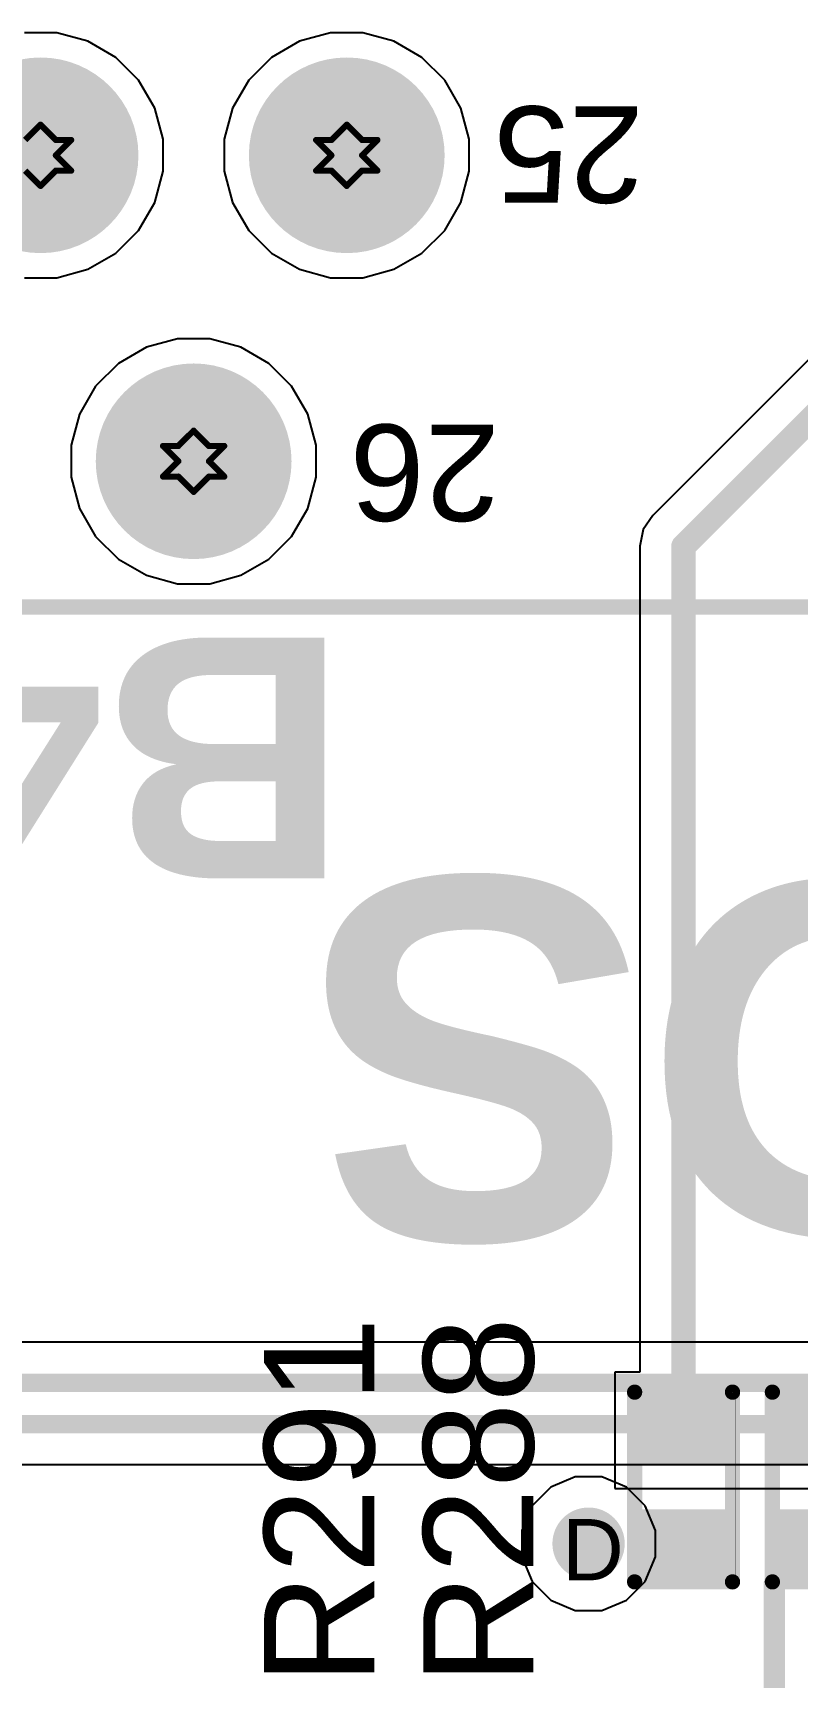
# Model space of a CAD drawing. Header units: inches. Extents: x -11 to 5428, y 0 to 5423.
# Drawn here: x 59.93 to 66.27, y 83.33 to 96.98 of the extents above; entities that cross this region are included whole.
import ezdxf

# ---------------------------------------------------------------- set-up
doc = ezdxf.new("R2010")
doc.units = ezdxf.units.IN
for name, color, linetype in [('Bottom Layer', 5, 'Continuous'), ('Bottom Solder', 6, 'Continuous'), ('Drill Drawing', 1, 'Continuous'), ('GND', 16, 'Continuous'), ('Multi-Layer', 9, 'Continuous'), ('Pad Holes', 156, 'Continuous'), ('PWR', 76, 'Continuous'), ('Top Layer', 1, 'Continuous'), ('Top Overlay', 2, 'Continuous'), ('Top Paste', 8, 'Continuous'), ('Top Solder', 216, 'Continuous'), ('Via Holes', 16, 'Continuous')]:
    doc.layers.add(name, color=color, linetype=linetype)
doc.styles.add('Arial', font='', dxfattribs={"height": 0.2})
doc.styles.add('Arial_Bold', font='', dxfattribs={"height": 0.2})
doc.styles.get('Arial').set_extended_font_data('Arial')
doc.styles.get('Arial_Bold').set_extended_font_data('Arial', bold=True)

# ---------------------------------------------------------------- blocks, each defined once
blk = doc.blocks.new('R___0402_206')
at = {"layer": 'Top Layer'}
for points in [[(-0.698, -0.318), (-0.698, 0.317), (-0.241, 0.317), (-0.241, -0.318)], [(0.241, -0.318), (0.241, 0.317), (0.699, 0.317), (0.699, -0.318)]]:
    blk.add_hatch(color=1, dxfattribs=at).paths.add_polyline_path(points)
at = {"layer": 'Top Paste'}
for points in [[(-0.698, -0.318), (-0.698, 0.317), (-0.241, 0.317), (-0.241, -0.318)], [(0.241, -0.318), (0.241, 0.317), (0.699, 0.317), (0.699, -0.318)]]:
    blk.add_hatch(color=8, dxfattribs=at).paths.add_polyline_path(points)
at = {"layer": 'Top Solder'}
for points in [[(-0.753, -0.373), (-0.753, 0.372), (-0.186, 0.372), (-0.186, -0.373)], [(0.186, -0.373), (0.186, 0.372), (0.754, 0.372), (0.754, -0.373)]]:
    blk.add_hatch(color=216, dxfattribs=at).paths.add_polyline_path(points)
at = {"layer": 'Top Overlay'}
for points in [[(-0.787, 0.406, 0.127, 0.127, 0), (0.787, 0.406, 0.127, 0.127, 0)], [(-0.787, 0.406, 0.127, 0.127, 0), (-0.787, -0.406, 0.127, 0.127, 0)], [(0.787, 0.406, 0.127, 0.127, 0), (0.787, -0.406, 0.127, 0.127, 0)], [(-0.787, -0.406, 0.127, 0.127, 0), (0.787, -0.406, 0.127, 0.127, 0)], [(-0.813, -0.432, 0.00323, 0.00323, 0), (0.813, -0.432, 0.00323, 0.00323, 0)]]:
    blk.add_lwpolyline(points, format="xyseb", dxfattribs=at)
for points in [[(-0.819, 0.406, 0.0635, 0.0635, 1), (-0.756, 0.406, 0.0635, 0.0635, 1)], [(-0.819, 0.406, 0.0635, 0.0635, 1), (-0.756, 0.406, 0.0635, 0.0635, 1)], [(0.756, 0.406, 0.0635, 0.0635, 1), (0.819, 0.406, 0.0635, 0.0635, 1)], [(0.756, 0.406, 0.0635, 0.0635, 1), (0.819, 0.406, 0.0635, 0.0635, 1)], [(-0.819, -0.406, 0.0635, 0.0635, 1), (-0.756, -0.406, 0.0635, 0.0635, 1)], [(-0.819, -0.406, 0.0635, 0.0635, 1), (-0.756, -0.406, 0.0635, 0.0635, 1)], [(0.756, -0.406, 0.0635, 0.0635, 1), (0.819, -0.406, 0.0635, 0.0635, 1)], [(0.756, -0.406, 0.0635, 0.0635, 1), (0.819, -0.406, 0.0635, 0.0635, 1)], [(-0.814, -0.432, 0.00161, 0.00161, 1), (-0.812, -0.432, 0.00161, 0.00161, 1)], [(0.812, -0.432, 0.00161, 0.00161, 1), (0.814, -0.432, 0.00161, 0.00161, 1)]]:
    blk.add_lwpolyline(points, format="xyseb", close=True, dxfattribs=at)
blk = doc.blocks.new('R___0402_208')
at = {"layer": 'Top Layer'}
for points in [[(-0.698, -0.318), (-0.698, 0.317), (-0.241, 0.317), (-0.241, -0.318)], [(0.241, -0.318), (0.241, 0.317), (0.699, 0.317), (0.699, -0.318)]]:
    blk.add_hatch(color=1, dxfattribs=at).paths.add_polyline_path(points)
at = {"layer": 'Top Paste'}
for points in [[(-0.698, -0.318), (-0.698, 0.317), (-0.241, 0.317), (-0.241, -0.318)], [(0.241, -0.318), (0.241, 0.317), (0.699, 0.317), (0.699, -0.318)]]:
    blk.add_hatch(color=8, dxfattribs=at).paths.add_polyline_path(points)
at = {"layer": 'Top Solder'}
for points in [[(-0.753, -0.373), (-0.753, 0.372), (-0.186, 0.372), (-0.186, -0.373)], [(0.186, -0.373), (0.186, 0.372), (0.754, 0.372), (0.754, -0.373)]]:
    blk.add_hatch(color=216, dxfattribs=at).paths.add_polyline_path(points)
at = {"layer": 'Top Overlay'}
for points in [[(-0.787, 0.406, 0.127, 0.127, 0), (0.787, 0.406, 0.127, 0.127, 0)], [(-0.787, 0.406, 0.127, 0.127, 0), (-0.787, -0.406, 0.127, 0.127, 0)], [(0.787, 0.406, 0.127, 0.127, 0), (0.787, -0.406, 0.127, 0.127, 0)], [(-0.787, -0.406, 0.127, 0.127, 0), (0.787, -0.406, 0.127, 0.127, 0)], [(-0.813, -0.432, 0.00323, 0.00323, 0), (0.813, -0.432, 0.00323, 0.00323, 0)]]:
    blk.add_lwpolyline(points, format="xyseb", dxfattribs=at)
for points in [[(-0.819, 0.406, 0.0635, 0.0635, 1), (-0.756, 0.406, 0.0635, 0.0635, 1)], [(-0.819, 0.406, 0.0635, 0.0635, 1), (-0.756, 0.406, 0.0635, 0.0635, 1)], [(0.756, 0.406, 0.0635, 0.0635, 1), (0.819, 0.406, 0.0635, 0.0635, 1)], [(0.756, 0.406, 0.0635, 0.0635, 1), (0.819, 0.406, 0.0635, 0.0635, 1)], [(-0.819, -0.406, 0.0635, 0.0635, 1), (-0.756, -0.406, 0.0635, 0.0635, 1)], [(-0.819, -0.406, 0.0635, 0.0635, 1), (-0.756, -0.406, 0.0635, 0.0635, 1)], [(0.756, -0.406, 0.0635, 0.0635, 1), (0.819, -0.406, 0.0635, 0.0635, 1)], [(0.756, -0.406, 0.0635, 0.0635, 1), (0.819, -0.406, 0.0635, 0.0635, 1)], [(-0.814, -0.432, 0.00161, 0.00161, 1), (-0.812, -0.432, 0.00161, 0.00161, 1)], [(0.812, -0.432, 0.00161, 0.00161, 1), (0.814, -0.432, 0.00161, 0.00161, 1)]]:
    blk.add_lwpolyline(points, format="xyseb", close=True, dxfattribs=at)
blk = doc.blocks.new('X14CBIWB1DY1027_210')
at = {"layer": 'Bottom Layer'}
h = blk.add_hatch(color=5, dxfattribs=at)
edge = h.paths.add_edge_path()
edge.add_arc((17.78, 4.445), 0.762, 0, 360)
h = blk.add_hatch(color=5, dxfattribs=at)
edge = h.paths.add_edge_path()
edge.add_arc((16.51, 1.905), 0.762, 0, 360)
h = blk.add_hatch(color=5, dxfattribs=at)
edge = h.paths.add_edge_path()
edge.add_arc((19.05, 1.905), 0.762, 0, 360)
at = {"layer": 'Bottom Solder'}
h = blk.add_hatch(color=6, dxfattribs=at)
edge = h.paths.add_edge_path()
edge.add_arc((17.78, 4.445), 0.812, 0, 360)
h = blk.add_hatch(color=6, dxfattribs=at)
edge = h.paths.add_edge_path()
edge.add_arc((16.51, 1.905), 0.812, 0, 360)
h = blk.add_hatch(color=6, dxfattribs=at)
edge = h.paths.add_edge_path()
edge.add_arc((19.05, 1.905), 0.812, 0, 360)
at = {"layer": 'GND'}
h = blk.add_hatch(color=16, dxfattribs=at)
edge = h.paths.add_edge_path()
edge.add_arc((17.78, 4.445), 0.762, 0, 360)
h = blk.add_hatch(color=16, dxfattribs=at)
edge = h.paths.add_edge_path()
edge.add_arc((16.51, 1.905), 0.762, 0, 360)
h = blk.add_hatch(color=16, dxfattribs=at)
edge = h.paths.add_edge_path()
edge.add_arc((19.05, 1.905), 0.762, 0, 360)
at = {"layer": 'Multi-Layer'}
h = blk.add_hatch(color=9, dxfattribs=at)
edge = h.paths.add_edge_path()
edge.add_arc((17.78, 4.445), 0.762, 0, 360)
h = blk.add_hatch(color=9, dxfattribs=at)
edge = h.paths.add_edge_path()
edge.add_arc((16.51, 1.905), 0.762, 0, 360)
h = blk.add_hatch(color=9, dxfattribs=at)
edge = h.paths.add_edge_path()
edge.add_arc((19.05, 1.905), 0.762, 0, 360)
at = {"layer": 'Pad Holes'}
h = blk.add_hatch(color=7, dxfattribs=at)
edge = h.paths.add_edge_path()
edge.add_arc((17.78, 4.445), 0.475, 0, 360)
h = blk.add_hatch(color=7, dxfattribs=at)
edge = h.paths.add_edge_path()
edge.add_arc((16.51, 1.905), 0.475, 0, 360)
h = blk.add_hatch(color=7, dxfattribs=at)
edge = h.paths.add_edge_path()
edge.add_arc((19.05, 1.905), 0.475, 0, 360)
at = {"layer": 'PWR'}
h = blk.add_hatch(color=76, dxfattribs=at)
edge = h.paths.add_edge_path()
edge.add_arc((17.78, 4.445), 0.762, 0, 360)
h = blk.add_hatch(color=76, dxfattribs=at)
edge = h.paths.add_edge_path()
edge.add_arc((16.51, 1.905), 0.762, 0, 360)
h = blk.add_hatch(color=76, dxfattribs=at)
edge = h.paths.add_edge_path()
edge.add_arc((19.05, 1.905), 0.762, 0, 360)
at = {"layer": 'Top Layer'}
h = blk.add_hatch(color=1, dxfattribs=at)
edge = h.paths.add_edge_path()
edge.add_arc((17.78, 4.445), 0.762, 0, 360)
h = blk.add_hatch(color=1, dxfattribs=at)
edge = h.paths.add_edge_path()
edge.add_arc((16.51, 1.905), 0.762, 0, 360)
h = blk.add_hatch(color=1, dxfattribs=at)
edge = h.paths.add_edge_path()
edge.add_arc((19.05, 1.905), 0.762, 0, 360)
at = {"layer": 'Top Solder'}
h = blk.add_hatch(color=216, dxfattribs=at)
edge = h.paths.add_edge_path()
edge.add_arc((17.78, 4.445), 0.812, 0, 360)
h = blk.add_hatch(color=216, dxfattribs=at)
edge = h.paths.add_edge_path()
edge.add_arc((16.51, 1.905), 0.812, 0, 360)
h = blk.add_hatch(color=216, dxfattribs=at)
edge = h.paths.add_edge_path()
edge.add_arc((19.05, 1.905), 0.812, 0, 360)
at = {"layer": 'Top Overlay'}
blk.add_lwpolyline([(29.25, 5.655, 0.127, 0.127, 0), (-29.25, 5.655, 0.127, 0.127, 0)], format="xyseb", dxfattribs=at)
at = {"layer": 'Top Overlay', "style": 'Arial'}
for s, p in [('26', (15.24, 4.14)), ('25', (14.046, 1.499))]:
    blk.add_text(s, height=0.8, dxfattribs=at).set_placement(p)

msp = doc.modelspace()

# ---------------------------------------------------------------- hatches: boundary and pattern name
at = {"layer": 'Bottom Layer'}
h = msp.add_hatch(color=5, dxfattribs=at)
edge = h.paths.add_edge_path()
edge.add_arc((64.541, 84.434), 0.3, 0, 360)
at = {"layer": 'GND'}
h = msp.add_hatch(color=16, dxfattribs=at)
edge = h.paths.add_edge_path()
edge.add_arc((64.541, 84.434), 0.3, 0, 360)
at = {"layer": 'PWR'}
h = msp.add_hatch(color=76, dxfattribs=at)
edge = h.paths.add_edge_path()
edge.add_arc((64.541, 84.434), 0.3, 0, 360)
at = {"layer": 'Top Layer'}
h = msp.add_hatch(color=1, dxfattribs=at)
edge = h.paths.add_edge_path()
edge.add_arc((64.541, 84.434), 0.3, 0, 360)
at = {"layer": 'Via Holes'}
h = msp.add_hatch(color=7, dxfattribs=at)
edge = h.paths.add_edge_path()
edge.add_arc((64.541, 84.434), 0.15, 0, 360)

# ---------------------------------------------------------------- linework, layer by layer
at = {"layer": 'Bottom Layer'}
for p, q in [((60.129, 96.975), (59.861, 96.975)), ((60.387, 96.906), (60.129, 96.975)), ((62.401, 96.975), (62.143, 96.906)), ((62.669, 96.975), (62.401, 96.975)), ((62.927, 96.906), (62.669, 96.975)), ((60.619, 96.772), (60.387, 96.906)), ((62.143, 96.906), (61.911, 96.772)), ((63.159, 96.772), (62.927, 96.906)), ((60.808, 96.583), (60.619, 96.772)), ((61.911, 96.772), (61.722, 96.583)), ((63.348, 96.583), (63.159, 96.772)), ((60.942, 96.351), (60.808, 96.583)), ((61.722, 96.583), (61.588, 96.351)), ((63.482, 96.351), (63.348, 96.583)), ((61.011, 96.093), (60.942, 96.351)), ((61.588, 96.351), (61.519, 96.093)), ((63.551, 96.093), (63.482, 96.351)), ((61.011, 95.826), (61.011, 96.093)), ((61.519, 96.093), (61.519, 95.826)), ((63.551, 95.826), (63.551, 96.093)), ((60.942, 95.567), (61.011, 95.826)), ((61.519, 95.826), (61.588, 95.567)), ((63.482, 95.567), (63.551, 95.826)), ((60.808, 95.335), (60.942, 95.567)), ((61.588, 95.567), (61.722, 95.335)), ((63.348, 95.335), (63.482, 95.567)), ((60.619, 95.146), (60.808, 95.335)), ((61.722, 95.335), (61.911, 95.146)), ((63.159, 95.146), (63.348, 95.335)), ((60.387, 95.013), (60.619, 95.146)), ((61.911, 95.146), (62.143, 95.013)), ((62.927, 95.013), (63.159, 95.146)), ((60.129, 94.943), (60.387, 95.013)), ((62.143, 95.013), (62.401, 94.943)), ((62.669, 94.943), (62.927, 95.013)), ((59.861, 94.943), (60.129, 94.943)), ((62.401, 94.943), (62.669, 94.943)), ((60.873, 94.366), (60.641, 94.232)), ((61.131, 94.435), (60.873, 94.366)), ((61.399, 94.435), (61.131, 94.435)), ((61.657, 94.366), (61.399, 94.435)), ((61.889, 94.232), (61.657, 94.366)), ((60.641, 94.232), (60.452, 94.043)), ((62.078, 94.043), (61.889, 94.232)), ((60.452, 94.043), (60.318, 93.811)), ((62.212, 93.811), (62.078, 94.043)), ((60.318, 93.811), (60.249, 93.553)), ((62.281, 93.553), (62.212, 93.811)), ((60.249, 93.553), (60.249, 93.286)), ((62.281, 93.286), (62.281, 93.553)), ((60.249, 93.286), (60.318, 93.027)), ((62.212, 93.027), (62.281, 93.286)), ((60.318, 93.027), (60.452, 92.795)), ((62.078, 92.795), (62.212, 93.027)), ((60.452, 92.795), (60.641, 92.606)), ((61.889, 92.606), (62.078, 92.795)), ((60.641, 92.606), (60.873, 92.473)), ((61.657, 92.473), (61.889, 92.606)), ((60.873, 92.473), (61.131, 92.403)), ((61.399, 92.403), (61.657, 92.473)), ((61.131, 92.403), (61.399, 92.403)), ((70.679, 86.106), (57.817, 86.106)), ((57.817, 85.09), (70.679, 85.09))]:
    msp.add_line(p, q, dxfattribs=at)
for points in [[(57.576, 85.769, 0.152, 0.152, 0), (70.92, 85.769, 0.152, 0.152, 0)], [(57.576, 85.427, 0.152, 0.152, 0), (70.92, 85.427, 0.152, 0.152, 0)]]:
    msp.add_lwpolyline(points, format="xyseb", dxfattribs=at)
at = {"layer": 'Drill Drawing'}
for points in [[(59.868, 96.086, 0.0508, 0.0508, 0), (59.995, 96.213, 0.0508, 0.0508, 0)], [(59.995, 96.213, 0.0508, 0.0508, 0), (60.122, 96.086, 0.0508, 0.0508, 0)], [(62.408, 96.086, 0.0508, 0.0508, 0), (62.535, 96.213, 0.0508, 0.0508, 0)], [(62.535, 96.213, 0.0508, 0.0508, 0), (62.662, 96.086, 0.0508, 0.0508, 0)], [(60.122, 96.086, 0.0508, 0.0508, 0), (60.249, 96.086, 0.0508, 0.0508, 0)], [(60.122, 95.959, 0.0508, 0.0508, 0), (60.249, 96.086, 0.0508, 0.0508, 0)], [(62.281, 96.086, 0.0508, 0.0508, 0), (62.408, 95.959, 0.0508, 0.0508, 0)], [(62.281, 96.086, 0.0508, 0.0508, 0), (62.408, 96.086, 0.0508, 0.0508, 0)], [(62.662, 96.086, 0.0508, 0.0508, 0), (62.789, 96.086, 0.0508, 0.0508, 0)], [(62.662, 95.959, 0.0508, 0.0508, 0), (62.789, 96.086, 0.0508, 0.0508, 0)], [(60.122, 95.959, 0.0508, 0.0508, 0), (60.249, 95.832, 0.0508, 0.0508, 0)], [(62.281, 95.832, 0.0508, 0.0508, 0), (62.408, 95.959, 0.0508, 0.0508, 0)], [(62.662, 95.959, 0.0508, 0.0508, 0), (62.789, 95.832, 0.0508, 0.0508, 0)], [(59.868, 95.832, 0.0508, 0.0508, 0), (59.995, 95.705, 0.0508, 0.0508, 0)], [(59.995, 95.705, 0.0508, 0.0508, 0), (60.122, 95.832, 0.0508, 0.0508, 0)], [(60.122, 95.832, 0.0508, 0.0508, 0), (60.249, 95.832, 0.0508, 0.0508, 0)], [(62.281, 95.832, 0.0508, 0.0508, 0), (62.408, 95.832, 0.0508, 0.0508, 0)], [(62.408, 95.832, 0.0508, 0.0508, 0), (62.535, 95.705, 0.0508, 0.0508, 0)], [(62.535, 95.705, 0.0508, 0.0508, 0), (62.662, 95.832, 0.0508, 0.0508, 0)], [(62.662, 95.832, 0.0508, 0.0508, 0), (62.789, 95.832, 0.0508, 0.0508, 0)], [(61.138, 93.546, 0.0508, 0.0508, 0), (61.265, 93.673, 0.0508, 0.0508, 0)], [(61.265, 93.673, 0.0508, 0.0508, 0), (61.392, 93.546, 0.0508, 0.0508, 0)], [(61.011, 93.546, 0.0508, 0.0508, 0), (61.138, 93.419, 0.0508, 0.0508, 0)], [(61.011, 93.546, 0.0508, 0.0508, 0), (61.138, 93.546, 0.0508, 0.0508, 0)], [(61.392, 93.546, 0.0508, 0.0508, 0), (61.519, 93.546, 0.0508, 0.0508, 0)], [(61.392, 93.419, 0.0508, 0.0508, 0), (61.519, 93.546, 0.0508, 0.0508, 0)], [(61.011, 93.292, 0.0508, 0.0508, 0), (61.138, 93.419, 0.0508, 0.0508, 0)], [(61.392, 93.419, 0.0508, 0.0508, 0), (61.519, 93.292, 0.0508, 0.0508, 0)], [(61.011, 93.292, 0.0508, 0.0508, 0), (61.138, 93.292, 0.0508, 0.0508, 0)], [(61.138, 93.292, 0.0508, 0.0508, 0), (61.265, 93.165, 0.0508, 0.0508, 0)], [(61.265, 93.165, 0.0508, 0.0508, 0), (61.392, 93.292, 0.0508, 0.0508, 0)], [(61.392, 93.292, 0.0508, 0.0508, 0), (61.519, 93.292, 0.0508, 0.0508, 0)]]:
    msp.add_lwpolyline(points, format="xyseb", dxfattribs=at)
for points in [[(59.982, 96.213, 0.0254, 0.0254, 1), (60.008, 96.213, 0.0254, 0.0254, 1)], [(59.982, 96.213, 0.0254, 0.0254, 1), (60.008, 96.213, 0.0254, 0.0254, 1)], [(62.522, 96.213, 0.0254, 0.0254, 1), (62.548, 96.213, 0.0254, 0.0254, 1)], [(62.522, 96.213, 0.0254, 0.0254, 1), (62.548, 96.213, 0.0254, 0.0254, 1)], [(60.109, 96.086, 0.0254, 0.0254, 1), (60.135, 96.086, 0.0254, 0.0254, 1)], [(60.109, 96.086, 0.0254, 0.0254, 1), (60.135, 96.086, 0.0254, 0.0254, 1)], [(60.236, 96.086, 0.0254, 0.0254, 1), (60.262, 96.086, 0.0254, 0.0254, 1)], [(60.236, 96.086, 0.0254, 0.0254, 1), (60.262, 96.086, 0.0254, 0.0254, 1)], [(62.268, 96.086, 0.0254, 0.0254, 1), (62.294, 96.086, 0.0254, 0.0254, 1)], [(62.268, 96.086, 0.0254, 0.0254, 1), (62.294, 96.086, 0.0254, 0.0254, 1)], [(62.395, 96.086, 0.0254, 0.0254, 1), (62.421, 96.086, 0.0254, 0.0254, 1)], [(62.395, 96.086, 0.0254, 0.0254, 1), (62.421, 96.086, 0.0254, 0.0254, 1)], [(62.649, 96.086, 0.0254, 0.0254, 1), (62.675, 96.086, 0.0254, 0.0254, 1)], [(62.649, 96.086, 0.0254, 0.0254, 1), (62.675, 96.086, 0.0254, 0.0254, 1)], [(62.776, 96.086, 0.0254, 0.0254, 1), (62.802, 96.086, 0.0254, 0.0254, 1)], [(62.776, 96.086, 0.0254, 0.0254, 1), (62.802, 96.086, 0.0254, 0.0254, 1)], [(60.109, 95.959, 0.0254, 0.0254, 1), (60.135, 95.959, 0.0254, 0.0254, 1)], [(60.109, 95.959, 0.0254, 0.0254, 1), (60.135, 95.959, 0.0254, 0.0254, 1)], [(62.395, 95.959, 0.0254, 0.0254, 1), (62.421, 95.959, 0.0254, 0.0254, 1)], [(62.395, 95.959, 0.0254, 0.0254, 1), (62.421, 95.959, 0.0254, 0.0254, 1)], [(62.649, 95.959, 0.0254, 0.0254, 1), (62.675, 95.959, 0.0254, 0.0254, 1)], [(62.649, 95.959, 0.0254, 0.0254, 1), (62.675, 95.959, 0.0254, 0.0254, 1)], [(60.109, 95.832, 0.0254, 0.0254, 1), (60.135, 95.832, 0.0254, 0.0254, 1)], [(60.109, 95.832, 0.0254, 0.0254, 1), (60.135, 95.832, 0.0254, 0.0254, 1)], [(60.236, 95.832, 0.0254, 0.0254, 1), (60.262, 95.832, 0.0254, 0.0254, 1)], [(60.236, 95.832, 0.0254, 0.0254, 1), (60.262, 95.832, 0.0254, 0.0254, 1)], [(62.268, 95.832, 0.0254, 0.0254, 1), (62.294, 95.832, 0.0254, 0.0254, 1)], [(62.268, 95.832, 0.0254, 0.0254, 1), (62.294, 95.832, 0.0254, 0.0254, 1)], [(62.395, 95.832, 0.0254, 0.0254, 1), (62.421, 95.832, 0.0254, 0.0254, 1)], [(62.395, 95.832, 0.0254, 0.0254, 1), (62.421, 95.832, 0.0254, 0.0254, 1)], [(62.649, 95.832, 0.0254, 0.0254, 1), (62.675, 95.832, 0.0254, 0.0254, 1)], [(62.649, 95.832, 0.0254, 0.0254, 1), (62.675, 95.832, 0.0254, 0.0254, 1)], [(62.776, 95.832, 0.0254, 0.0254, 1), (62.802, 95.832, 0.0254, 0.0254, 1)], [(62.776, 95.832, 0.0254, 0.0254, 1), (62.802, 95.832, 0.0254, 0.0254, 1)], [(59.982, 95.705, 0.0254, 0.0254, 1), (60.008, 95.705, 0.0254, 0.0254, 1)], [(59.982, 95.705, 0.0254, 0.0254, 1), (60.008, 95.705, 0.0254, 0.0254, 1)], [(62.522, 95.705, 0.0254, 0.0254, 1), (62.548, 95.705, 0.0254, 0.0254, 1)], [(62.522, 95.705, 0.0254, 0.0254, 1), (62.548, 95.705, 0.0254, 0.0254, 1)], [(61.252, 93.673, 0.0254, 0.0254, 1), (61.278, 93.673, 0.0254, 0.0254, 1)], [(61.252, 93.673, 0.0254, 0.0254, 1), (61.278, 93.673, 0.0254, 0.0254, 1)], [(60.998, 93.546, 0.0254, 0.0254, 1), (61.024, 93.546, 0.0254, 0.0254, 1)], [(60.998, 93.546, 0.0254, 0.0254, 1), (61.024, 93.546, 0.0254, 0.0254, 1)], [(61.125, 93.546, 0.0254, 0.0254, 1), (61.151, 93.546, 0.0254, 0.0254, 1)], [(61.125, 93.546, 0.0254, 0.0254, 1), (61.151, 93.546, 0.0254, 0.0254, 1)], [(61.379, 93.546, 0.0254, 0.0254, 1), (61.405, 93.546, 0.0254, 0.0254, 1)], [(61.379, 93.546, 0.0254, 0.0254, 1), (61.405, 93.546, 0.0254, 0.0254, 1)], [(61.506, 93.546, 0.0254, 0.0254, 1), (61.532, 93.546, 0.0254, 0.0254, 1)], [(61.506, 93.546, 0.0254, 0.0254, 1), (61.532, 93.546, 0.0254, 0.0254, 1)], [(61.125, 93.419, 0.0254, 0.0254, 1), (61.151, 93.419, 0.0254, 0.0254, 1)], [(61.125, 93.419, 0.0254, 0.0254, 1), (61.151, 93.419, 0.0254, 0.0254, 1)], [(61.379, 93.419, 0.0254, 0.0254, 1), (61.405, 93.419, 0.0254, 0.0254, 1)], [(61.379, 93.419, 0.0254, 0.0254, 1), (61.405, 93.419, 0.0254, 0.0254, 1)], [(60.998, 93.292, 0.0254, 0.0254, 1), (61.024, 93.292, 0.0254, 0.0254, 1)], [(60.998, 93.292, 0.0254, 0.0254, 1), (61.024, 93.292, 0.0254, 0.0254, 1)], [(61.125, 93.292, 0.0254, 0.0254, 1), (61.151, 93.292, 0.0254, 0.0254, 1)], [(61.125, 93.292, 0.0254, 0.0254, 1), (61.151, 93.292, 0.0254, 0.0254, 1)], [(61.379, 93.292, 0.0254, 0.0254, 1), (61.405, 93.292, 0.0254, 0.0254, 1)], [(61.379, 93.292, 0.0254, 0.0254, 1), (61.405, 93.292, 0.0254, 0.0254, 1)], [(61.506, 93.292, 0.0254, 0.0254, 1), (61.532, 93.292, 0.0254, 0.0254, 1)], [(61.506, 93.292, 0.0254, 0.0254, 1), (61.532, 93.292, 0.0254, 0.0254, 1)], [(61.252, 93.165, 0.0254, 0.0254, 1), (61.278, 93.165, 0.0254, 0.0254, 1)], [(61.252, 93.165, 0.0254, 0.0254, 1), (61.278, 93.165, 0.0254, 0.0254, 1)]]:
    msp.add_lwpolyline(points, format="xyseb", close=True, dxfattribs=at)
at = {"layer": 'GND'}
for p, q in [((60.129, 96.975), (59.861, 96.975)), ((60.387, 96.906), (60.129, 96.975)), ((62.401, 96.975), (62.143, 96.906)), ((62.669, 96.975), (62.401, 96.975)), ((62.927, 96.906), (62.669, 96.975)), ((60.619, 96.772), (60.387, 96.906)), ((62.143, 96.906), (61.911, 96.772)), ((63.159, 96.772), (62.927, 96.906)), ((60.808, 96.583), (60.619, 96.772)), ((61.911, 96.772), (61.722, 96.583)), ((63.348, 96.583), (63.159, 96.772)), ((60.942, 96.351), (60.808, 96.583)), ((61.722, 96.583), (61.588, 96.351)), ((63.482, 96.351), (63.348, 96.583)), ((61.011, 96.093), (60.942, 96.351)), ((61.588, 96.351), (61.519, 96.093)), ((63.551, 96.093), (63.482, 96.351)), ((61.011, 95.826), (61.011, 96.093)), ((61.519, 96.093), (61.519, 95.826)), ((63.551, 95.826), (63.551, 96.093)), ((60.942, 95.567), (61.011, 95.826)), ((61.519, 95.826), (61.588, 95.567)), ((63.482, 95.567), (63.551, 95.826)), ((60.808, 95.335), (60.942, 95.567)), ((61.588, 95.567), (61.722, 95.335)), ((63.348, 95.335), (63.482, 95.567)), ((60.619, 95.146), (60.808, 95.335)), ((61.722, 95.335), (61.911, 95.146)), ((63.159, 95.146), (63.348, 95.335)), ((60.387, 95.013), (60.619, 95.146)), ((61.911, 95.146), (62.143, 95.013)), ((62.927, 95.013), (63.159, 95.146)), ((60.129, 94.943), (60.387, 95.013)), ((62.143, 95.013), (62.401, 94.943)), ((62.669, 94.943), (62.927, 95.013)), ((59.861, 94.943), (60.129, 94.943)), ((62.401, 94.943), (62.669, 94.943)), ((60.873, 94.366), (60.641, 94.232)), ((61.131, 94.435), (60.873, 94.366)), ((61.399, 94.435), (61.131, 94.435)), ((61.657, 94.366), (61.399, 94.435)), ((61.889, 94.232), (61.657, 94.366)), ((60.641, 94.232), (60.452, 94.043)), ((62.078, 94.043), (61.889, 94.232)), ((60.452, 94.043), (60.318, 93.811)), ((62.212, 93.811), (62.078, 94.043)), ((60.318, 93.811), (60.249, 93.553)), ((62.281, 93.553), (62.212, 93.811)), ((60.249, 93.553), (60.249, 93.286)), ((62.281, 93.286), (62.281, 93.553)), ((60.249, 93.286), (60.318, 93.027)), ((62.212, 93.027), (62.281, 93.286)), ((60.318, 93.027), (60.452, 92.795)), ((62.078, 92.795), (62.212, 93.027)), ((60.452, 92.795), (60.641, 92.606)), ((61.889, 92.606), (62.078, 92.795)), ((60.641, 92.606), (60.873, 92.473)), ((61.657, 92.473), (61.889, 92.606)), ((60.873, 92.473), (61.131, 92.403)), ((61.399, 92.403), (61.657, 92.473)), ((61.131, 92.403), (61.399, 92.403))]:
    msp.add_line(p, q, dxfattribs=at)
at = {"layer": 'PWR'}
for p, q in [((60.129, 96.975), (59.861, 96.975)), ((60.387, 96.906), (60.129, 96.975)), ((62.401, 96.975), (62.143, 96.906)), ((62.669, 96.975), (62.401, 96.975)), ((62.927, 96.906), (62.669, 96.975)), ((60.619, 96.772), (60.387, 96.906)), ((62.143, 96.906), (61.911, 96.772)), ((63.159, 96.772), (62.927, 96.906)), ((60.808, 96.583), (60.619, 96.772)), ((61.911, 96.772), (61.722, 96.583)), ((63.348, 96.583), (63.159, 96.772)), ((60.942, 96.351), (60.808, 96.583)), ((61.722, 96.583), (61.588, 96.351)), ((63.482, 96.351), (63.348, 96.583)), ((61.011, 96.093), (60.942, 96.351)), ((61.588, 96.351), (61.519, 96.093)), ((63.551, 96.093), (63.482, 96.351)), ((61.011, 95.826), (61.011, 96.093)), ((61.519, 96.093), (61.519, 95.826)), ((63.551, 95.826), (63.551, 96.093)), ((60.942, 95.567), (61.011, 95.826)), ((61.519, 95.826), (61.588, 95.567)), ((63.482, 95.567), (63.551, 95.826)), ((60.808, 95.335), (60.942, 95.567)), ((61.588, 95.567), (61.722, 95.335)), ((63.348, 95.335), (63.482, 95.567)), ((60.619, 95.146), (60.808, 95.335)), ((61.722, 95.335), (61.911, 95.146)), ((63.159, 95.146), (63.348, 95.335)), ((60.387, 95.013), (60.619, 95.146)), ((61.911, 95.146), (62.143, 95.013)), ((62.927, 95.013), (63.159, 95.146)), ((60.129, 94.943), (60.387, 95.013)), ((62.143, 95.013), (62.401, 94.943)), ((62.669, 94.943), (62.927, 95.013)), ((59.861, 94.943), (60.129, 94.943)), ((62.401, 94.943), (62.669, 94.943)), ((60.873, 94.366), (60.641, 94.232)), ((61.131, 94.435), (60.873, 94.366)), ((61.399, 94.435), (61.131, 94.435)), ((61.657, 94.366), (61.399, 94.435)), ((61.889, 94.232), (61.657, 94.366)), ((60.641, 94.232), (60.452, 94.043)), ((62.078, 94.043), (61.889, 94.232)), ((60.452, 94.043), (60.318, 93.811)), ((62.212, 93.811), (62.078, 94.043)), ((60.318, 93.811), (60.249, 93.553)), ((62.281, 93.553), (62.212, 93.811)), ((60.249, 93.553), (60.249, 93.286)), ((62.281, 93.286), (62.281, 93.553)), ((60.249, 93.286), (60.318, 93.027)), ((62.212, 93.027), (62.281, 93.286)), ((60.318, 93.027), (60.452, 92.795)), ((62.078, 92.795), (62.212, 93.027)), ((60.452, 92.795), (60.641, 92.606)), ((61.889, 92.606), (62.078, 92.795)), ((60.641, 92.606), (60.873, 92.473)), ((61.657, 92.473), (61.889, 92.606)), ((60.873, 92.473), (61.131, 92.403)), ((61.399, 92.403), (61.657, 92.473)), ((61.131, 92.403), (61.399, 92.403)), ((64.228, 84.904), (64.072, 84.748)), ((64.431, 84.988), (64.228, 84.904)), ((64.652, 84.988), (64.431, 84.988)), ((64.855, 84.904), (64.652, 84.988)), ((65.011, 84.748), (64.855, 84.904)), ((64.072, 84.748), (63.987, 84.544)), ((65.095, 84.544), (65.011, 84.748)), ((63.987, 84.544), (63.987, 84.324)), ((65.095, 84.324), (65.095, 84.544)), ((63.987, 84.324), (64.072, 84.12)), ((65.011, 84.12), (65.095, 84.324)), ((64.072, 84.12), (64.228, 83.965)), ((64.855, 83.965), (65.011, 84.12)), ((64.228, 83.965), (64.431, 83.88)), ((64.652, 83.88), (64.855, 83.965)), ((64.431, 83.88), (64.652, 83.88))]:
    msp.add_line(p, q, dxfattribs=at)
at = {"layer": 'Top Layer'}
for p, q in [((60.129, 96.975), (59.861, 96.975)), ((60.387, 96.906), (60.129, 96.975)), ((62.401, 96.975), (62.143, 96.906)), ((62.669, 96.975), (62.401, 96.975)), ((62.927, 96.906), (62.669, 96.975)), ((60.619, 96.772), (60.387, 96.906)), ((62.143, 96.906), (61.911, 96.772)), ((63.159, 96.772), (62.927, 96.906)), ((60.808, 96.583), (60.619, 96.772)), ((61.911, 96.772), (61.722, 96.583)), ((63.348, 96.583), (63.159, 96.772)), ((60.942, 96.351), (60.808, 96.583)), ((61.722, 96.583), (61.588, 96.351)), ((63.482, 96.351), (63.348, 96.583)), ((61.011, 96.093), (60.942, 96.351)), ((61.588, 96.351), (61.519, 96.093)), ((63.551, 96.093), (63.482, 96.351)), ((61.011, 95.826), (61.011, 96.093)), ((61.519, 96.093), (61.519, 95.826)), ((63.551, 95.826), (63.551, 96.093)), ((60.942, 95.567), (61.011, 95.826)), ((61.519, 95.826), (61.588, 95.567)), ((63.482, 95.567), (63.551, 95.826)), ((67.882, 95.779), (65.073, 92.97)), ((60.808, 95.335), (60.942, 95.567)), ((61.588, 95.567), (61.722, 95.335)), ((63.348, 95.335), (63.482, 95.567)), ((60.619, 95.146), (60.808, 95.335)), ((61.722, 95.335), (61.911, 95.146)), ((63.159, 95.146), (63.348, 95.335)), ((60.387, 95.013), (60.619, 95.146)), ((61.911, 95.146), (62.143, 95.013)), ((62.927, 95.013), (63.159, 95.146)), ((60.129, 94.943), (60.387, 95.013)), ((62.143, 95.013), (62.401, 94.943)), ((62.669, 94.943), (62.927, 95.013)), ((59.861, 94.943), (60.129, 94.943)), ((62.401, 94.943), (62.669, 94.943)), ((60.873, 94.366), (60.641, 94.232)), ((61.131, 94.435), (60.873, 94.366)), ((61.399, 94.435), (61.131, 94.435)), ((61.657, 94.366), (61.399, 94.435)), ((61.889, 94.232), (61.657, 94.366)), ((60.641, 94.232), (60.452, 94.043)), ((62.078, 94.043), (61.889, 94.232)), ((60.452, 94.043), (60.318, 93.811)), ((62.212, 93.811), (62.078, 94.043)), ((60.318, 93.811), (60.249, 93.553)), ((62.281, 93.553), (62.212, 93.811)), ((60.249, 93.553), (60.249, 93.286)), ((62.281, 93.286), (62.281, 93.553)), ((60.249, 93.286), (60.318, 93.027)), ((62.212, 93.027), (62.281, 93.286)), ((60.318, 93.027), (60.452, 92.795)), ((62.078, 92.795), (62.212, 93.027)), ((65.073, 92.97), (64.994, 92.853)), ((64.994, 92.853), (64.967, 92.714)), ((60.452, 92.795), (60.641, 92.606)), ((61.889, 92.606), (62.078, 92.795)), ((64.967, 92.714), (64.967, 92.714)), ((64.967, 92.714), (64.967, 85.857)), ((60.641, 92.606), (60.873, 92.473)), ((61.657, 92.473), (61.889, 92.606)), ((60.873, 92.473), (61.131, 92.403)), ((61.399, 92.403), (61.657, 92.473)), ((61.131, 92.403), (61.399, 92.403)), ((64.967, 85.857), (64.758, 85.857)), ((64.758, 85.857), (64.758, 84.891)), ((64.758, 84.891), (67.044, 84.891))]:
    msp.add_line(p, q, dxfattribs=at)
for points in [[(65.329, 92.714, 0.203, 0.203, 0), (68.575, 95.959, 0.203, 0.203, 0)], [(65.329, 85.374, 0.203, 0.203, 0), (65.329, 92.714, 0.203, 0.203, 0)]]:
    msp.add_lwpolyline(points, format="xyseb", dxfattribs=at)
for points in [[(65.278, 92.714, 0.102, 0.102, 1), (65.38, 92.714, 0.102, 0.102, 1)], [(65.278, 92.714, 0.102, 0.102, 1), (65.38, 92.714, 0.102, 0.102, 1)], [(65.278, 85.374, 0.102, 0.102, 1), (65.38, 85.374, 0.102, 0.102, 1)]]:
    msp.add_lwpolyline(points, format="xyseb", close=True, dxfattribs=at)
at = {"layer": 'Top Overlay'}
msp.add_lwpolyline([(66.082, 82.779, 0.178, 0.178, 0), (66.082, 84.102, 0.178, 0.178, 0)], format="xyseb", dxfattribs=at)
msp.add_lwpolyline([(66.038, 84.102, 0.0889, 0.0889, 1), (66.127, 84.102, 0.0889, 0.0889, 1)], format="xyseb", close=True, dxfattribs=at)

# ---------------------------------------------------------------- block references
for name, p, rotation in [('X14CBIWB1DY1027_210', (79.045, 97.864), 180), ('R___0402_206', (65.329, 84.904), 90), ('R___0402_208', (66.472, 84.904), 90)]:
    msp.add_blockref(name, p, dxfattribs=dict(rotation=rotation))

# ---------------------------------------------------------------- texts
at = {"layer": 'Drill Drawing', "style": 'Arial'}
msp.add_text('D', height=0.508, dxfattribs=at).set_placement((64.321, 84.13))
at = {"layer": 'Top Overlay'}
for s, height, rotation, style, p in [('B4', 2, 180, 'Arial_Bold', (62.535, 91.956)), ('DAUGHTHER BOARDS', 3, 180, 'Arial_Bold', (108.295, 89.96)), ('R291', 0.9144, 90, 'Arial', (62.763, 83.262)), ('R288', 0.9144, 90, 'Arial', (64.084, 83.262))]:
    msp.add_text(s, height=height, rotation=rotation, dxfattribs=dict(at, style=style)).set_placement(p)

doc.saveas('drawing.dxf')
